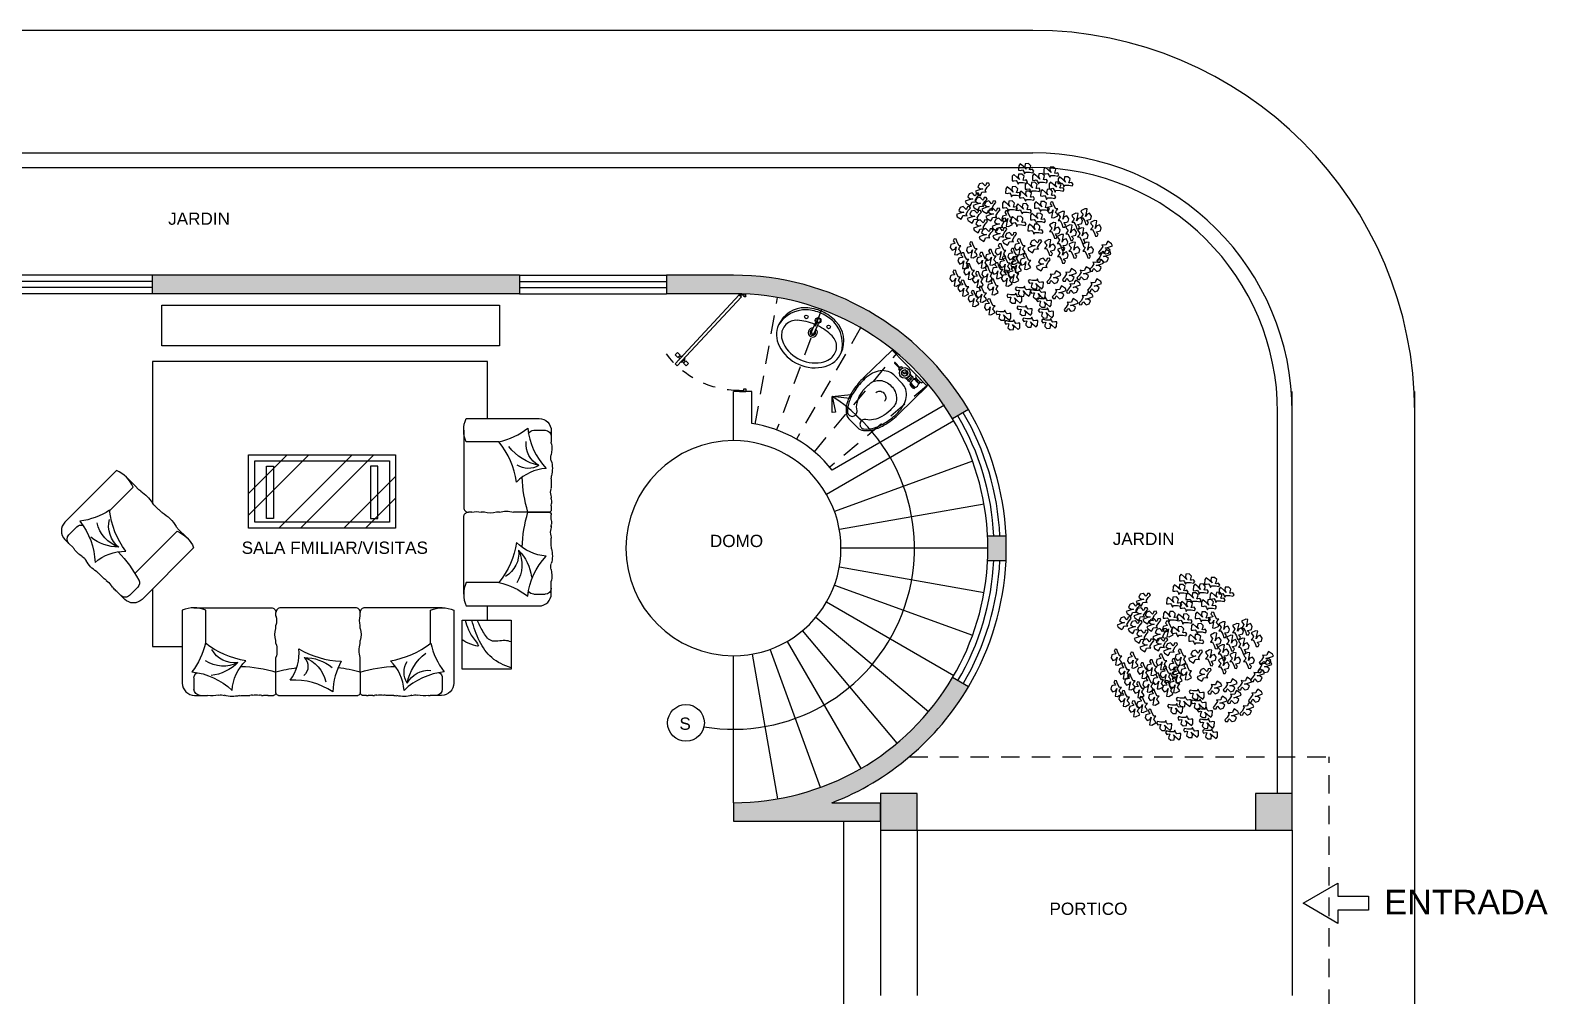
# Model space of a CAD drawing. Header units: inches. Extents: x -370 to 18, y -197 to 199.
# Drawn here: x -95.14 to -82.74, y -21.34 to -13.46 of the extents above; entities that cross this region are included whole.
import ezdxf

# ---------------------------------------------------------------- set-up
doc = ezdxf.new("R2010")
doc.units = ezdxf.units.IN
doc.header["$MEASUREMENT"] = 0
doc.linetypes.add('DASHED', pattern=[0.75, 0.5, -0.25])
doc.linetypes.add('RAYITAS', pattern=[0.375, 0.25, -0.125])
for name, color, linetype in [('artefactos', 1, 'Continuous'), ('aux2', 194, 'Continuous'), ('MUEBLES', 7, 'Continuous')]:
    doc.layers.add(name, color=color, linetype=linetype)
doc.styles.get("Standard").update_dxf_attribs({"font": 'arial.ttf'})
doc.linetypes.add('ZIGZAG', pattern='A,0.0001,-0.2,[131,ltypeshp.shx,S=0.2,R=0,X=-0.2,Y=0],-0.4,[131,ltypeshp.shx,S=0.2,R=180,X=0.2,Y=0],-0.2', length=0.8001)

# ---------------------------------------------------------------- blocks, each defined once
blk = doc.blocks.new('mueble 2')
at = {"layer": 'artefactos', "color": 1}
for p, q in [((-0.031, 0), (0.031, 0)), ((-0.031, 0), (0.031, 0)), ((-0.426, -0.142), (-0.426, -0.05)), ((-0.426, -0.142), (-0.426, -0.05)), ((-0.376, 0), (-0.328, 0)), ((0.126, 0), (0.128, 0)), ((0.128, 0), (0.126, 0)), ((0.193, 0), (0.224, 0)), ((0.193, 0), (0.224, 0)), ((0.274, -0.145), (0.274, -0.05)), ((-0.426, -0.715), (-0.33, -0.715)), ((-0.33, -0.715), (-0.282, -0.715)), ((-0.108, -0.715), (-0.1, -0.715)), ((-0.046, -0.715), (-0.04, -0.715)), ((0.169, -0.715), (0.274, -0.715))]:
    blk.add_line(p, q, dxfattribs=at)
for points in [[(-0.33, -0.426), (-0.33, -0.696, -0.2), (-0.521, -0.696), (-0.521, -0.1, -0.414214), (-0.421, 0), (-0.376, 0)], [(0.178, -0.209), (0.178, -0.696, 0.2), (0.369, -0.696), (0.369, -0.1, 0.414214), (0.269, 0), (0.224, 0)]]:
    blk.add_lwpolyline(points, format="xyb", dxfattribs=at)
blk.add_lwpolyline([(-0.115, -0.041, 0.188011), (-0.003, -0.283, 0.130529), (-0.332, -0.427, 0.110936), (-0.442, -0.192, 0.162859)], format="xyb", close=True, dxfattribs=at)
for centre, radius, start, end in [((-0.328, 0.1), 0.1, 270, 278.0558), ((-0.277, -0.261), 0.265, 78.495, 98.0558), ((-0.205, 0.096), 0.1, 258.495, 286.1875), ((-0.111, -0.227), 0.236, 76.2743, 106.1875), ((-0.031, 0.1), 0.1, 256.2743, 270), ((0.126, 0.1), 0.1, 270, 278.3033), ((0.159, -0.129), 0.131, 81.6967, 98.3033), ((0.193, 0.1), 0.1, 261.6967, 270), ((-0.376, -0.05), 0.05, 90, 180), ((0.031, -0.1), 0.1, 78.1557, 90), ((0.08, 0.132), 0.137, 258.1557, 281.8443), ((0.128, -0.1), 0.1, 90, 101.8443), ((0.224, -0.05), 0.05, 0, 90), ((-0.376, -0.142), 0.05, 180, 240.317), ((-0.187, -0.508), 0.269, 63.5733, 122.7227), ((-0.327, -0.527), 0.367, 44.9344, 83.6555), ((-0.071, 0.854), 1.091, 271.5025, 286.4574), ((0.224, -0.145), 0.05, 286.4574, 0), ((-0.093, -0.483), 0.217, 83.0467, 149.6684), ((-0.282, -0.815), 0.1, 78.4436, 90), ((-0.195, -0.39), 0.334, 258.4436, 281.5564), ((-0.108, -0.815), 0.1, 90, 101.5564), ((-0.1, -0.615), 0.1, 270, 277.8043), ((-0.073, -0.813), 0.0996, 82.1957, 97.8043), ((-0.046, -0.615), 0.1, 262.1957, 270), ((-0.04, -0.815), 0.1, 76.7887, 90), ((0.065, -0.371), 0.356, 256.7887, 283.2113), ((0.169, -0.815), 0.1, 90, 103.2113)]:
    blk.add_arc(centre, radius, start, end, dxfattribs=at)
blk = doc.blocks.new('mueble 3')
at = {"layer": 'artefactos', "color": 1}
for p, q in [((-0.619, 0), (-0.557, 0)), ((-0.324, 0), (0.324, 0)), ((0.619, 0), (0.557, 0)), ((0.619, 0), (0.557, 0)), ((0.964, 0), (0.916, 0)), ((-1.014, -0.142), (-1.014, -0.05)), ((-1.014, -0.142), (-1.014, -0.05)), ((-0.964, 0), (-0.916, 0)), ((-0.459, 0), (-0.462, 0)), ((-0.395, 0), (-0.364, 0)), ((-0.344, -0.02), (-0.344, -0.309)), ((-0.344, -0.02), (-0.344, -0.309)), ((0.344, -0.191), (0.344, -0.02)), ((0.395, 0), (0.364, 0)), ((0.395, 0), (0.364, 0)), ((0.462, 0), (0.459, 0)), ((0.459, 0), (0.462, 0)), ((0.964, 0), (0.916, 0)), ((1.014, -0.142), (1.014, -0.05)), ((-0.344, -0.424), (-0.344, -0.447)), ((-0.344, -0.424), (-0.344, -0.447)), ((-0.344, -0.546), (-0.344, -0.572)), ((-0.344, -0.546), (-0.344, -0.572)), ((-1.014, -0.715), (-0.918, -0.715)), ((-0.344, -0.648), (-0.344, -0.677)), ((-0.344, -0.648), (-0.344, -0.677)), ((1.014, -0.715), (0.918, -0.715))]:
    blk.add_line(p, q, dxfattribs=at)
for points in [[(-0.918, -0.426), (-0.918, -0.696, -0.2), (-1.109, -0.696), (-1.109, -0.1, -0.414214), (-1.009, 0), (-0.964, 0)], [(0.918, -0.426), (0.918, -0.696, 0.2), (1.109, -0.696), (1.109, -0.1, 0.414214), (1.009, 0), (0.964, 0)], [(-0.918, -0.715), (-0.382, -0.715, 0.414214), (-0.344, -0.677, 0.414214)], [(0.344, -0.648), (0.344, -0.677, -0.414214), (0.306, -0.715), (-0.306, -0.715, -0.414214), (-0.344, -0.677)], [(0.918, -0.715), (0.382, -0.715, -0.414214), (0.344, -0.677, -0.414214)]]:
    blk.add_lwpolyline(points, format="xyb", dxfattribs=at)
for points in [[(-0.702, -0.041, 0.188011), (-0.59, -0.283, 0.130529), (-0.92, -0.427, 0.110936), (-1.03, -0.192, 0.162859)], [(-0.227, -0.124, -0.188011), (-0.158, -0.381, -0.130529), (0.188, -0.28, -0.110936), (0.12, -0.029, -0.162859)], [(0.702, -0.041, -0.188011), (0.59, -0.283, -0.130529), (0.92, -0.427, -0.110936), (1.03, -0.192, -0.162859)]]:
    blk.add_lwpolyline(points, format="xyb", close=True, dxfattribs=at)
for points in [[(-0.344, -0.188), (-0.344, -0.309)], [(0.344, -0.188), (0.344, -0.309)], [(0.344, -0.424), (0.344, -0.447)], [(0.344, -0.546), (0.344, -0.572)]]:
    blk.add_lwpolyline(points, dxfattribs=at)
for centre, radius, start, end in [((-0.916, 0.1), 0.1, 270, 278.0558), ((-0.865, -0.261), 0.265, 78.495, 98.0558), ((-0.792, 0.096), 0.1, 258.495, 286.1875), ((-0.699, -0.227), 0.236, 76.2743, 106.1875), ((-0.619, 0.1), 0.1, 256.2743, 270), ((-0.462, 0.1), 0.1, 270, 278.3033), ((-0.428, -0.129), 0.131, 81.6967, 98.3033), ((-0.395, 0.1), 0.1, 261.6967, 270), ((0.395, 0.1), 0.1, 270, 278.3033), ((0.428, -0.129), 0.131, 81.6967, 98.3033), ((0.462, 0.1), 0.1, 261.6967, 270), ((0.619, 0.1), 0.1, 270, 283.7257), ((0.699, -0.227), 0.236, 73.8125, 103.7257), ((0.792, 0.096), 0.1, 253.8125, 281.505), ((0.865, -0.261), 0.265, 81.9442, 101.505), ((0.916, 0.1), 0.1, 261.9442, 270), ((-0.964, -0.05), 0.05, 90, 180), ((-0.557, -0.1), 0.1, 78.1557, 90), ((-0.508, 0.132), 0.137, 258.1557, 281.8443), ((-0.459, -0.1), 0.1, 90, 101.8443), ((-0.364, -0.02), 0.02, 0, 90), ((-0.324, -0.02), 0.02, 90, 180), ((-0.2, -0.054), 0.269, 288.5733, 347.7227), ((0.324, -0.02), 0.02, 0, 90), ((0.364, -0.02), 0.02, 90, 180), ((0.459, -0.1), 0.1, 78.1557, 90), ((0.508, 0.132), 0.137, 258.1557, 281.8443), ((0.557, -0.1), 0.1, 90, 101.8443), ((0.87, -0.187), 0.168, 148.6915, 212.7243), ((1.139, -0.014), 0.421, 191.7546, 231.9312), ((0.902, -0.007), 0.198, 207.9549, 275.6386), ((0.964, -0.05), 0.05, 0, 90), ((-0.964, -0.142), 0.05, 180, 240.317), ((-0.774, -0.508), 0.269, 63.5733, 122.7227), ((-0.915, -0.527), 0.367, 44.9344, 83.6555), ((-0.659, 0.854), 1.091, 271.5025, 286.7771), ((0, 1.061), 1.299, 254.6304, 262.2964), ((-0.181, -0.236), 0.0985, 312.6465, 49.4641), ((-0.114, 0.058), 0.367, 269.9344, 308.6555), ((0, 1.061), 1.299, 277.2202, 285.3696), ((0.659, 0.854), 1.091, 253.2229, 268.4975), ((0.964, -0.142), 0.05, 299.683, 0), ((-0.681, -0.483), 0.217, 83.0467, 149.6684), ((-0.535, -0.366), 0.199, 343.1656, 16.8344), ((0.535, -0.366), 0.199, 163.1656, 196.8344), ((-0.192, -0.497), 0.16, 161.8971, 198.1029), ((0.192, -0.497), 0.16, 341.8971, 18.1029), ((-0.482, -0.61), 0.143, 344.5514, 15.4486), ((0.482, -0.61), 0.143, 164.5514, 195.4486)]:
    blk.add_arc(centre, radius, start, end, dxfattribs=at)
blk = doc.blocks.new('sillon2_pl')
at = {"layer": 'artefactos', "color": 1}
for p, q in [((-1.434, 0.554), (-1.434, 0.646)), ((-1.434, 0.554), (-1.434, 0.646)), ((-1.384, 0.696), (-1.337, 0.696)), ((-1.039, 0.696), (-0.978, 0.696)), ((-0.88, 0.696), (-0.883, 0.696)), ((-0.816, 0.696), (-0.785, 0.696)), ((-0.765, 0.505), (-0.765, 0.676)), ((-0.765, 0.676), (-0.765, 0.387)), ((-0.765, 0.676), (-0.765, 0.387)), ((-0.714, 0.696), (-0.745, 0.696)), ((-0.714, 0.696), (-0.745, 0.696)), ((-0.647, 0.696), (-0.65, 0.696)), ((-0.65, 0.696), (-0.647, 0.696)), ((-0.491, 0.696), (-0.552, 0.696)), ((-0.491, 0.696), (-0.552, 0.696)), ((-0.146, 0.696), (-0.193, 0.696)), ((-0.146, 0.696), (-0.193, 0.696)), ((-0.096, 0.554), (-0.096, 0.646)), ((-0.765, 0.272), (-0.765, 0.249)), ((-0.765, 0.272), (-0.765, 0.249)), ((-0.765, 0.15), (-0.765, 0.124)), ((-0.765, 0.15), (-0.765, 0.124)), ((-0.765, 0.048), (-0.765, 0.019)), ((-0.765, 0.048), (-0.765, 0.019)), ((-1.434, -0.019), (-1.339, -0.019)), ((-0.096, -0.019), (-0.191, -0.019))]:
    blk.add_line(p, q, dxfattribs=at)
for points in [[(-1.339, 0.27), (-1.339, 0, -0.2), (-1.53, 0), (-1.53, 0.596, -0.414214), (-1.43, 0.696), (-1.384, 0.696)], [(-0.191, 0.27), (-0.191, 0, 0.2), (0, 0), (0, 0.596, 0.414214), (-0.1, 0.696), (-0.146, 0.696)], [(-1.339, -0.019), (-0.803, -0.019, 0.414214), (-0.765, 0.019, 0.414214)], [(-0.191, -0.019), (-0.727, -0.019, -0.414214), (-0.765, 0.019, -0.414214)]]:
    blk.add_lwpolyline(points, format="xyb", dxfattribs=at)
for points in [[(-1.123, 0.654, 0.188011), (-1.011, 0.413, 0.130529), (-1.34, 0.269, 0.110936), (-1.451, 0.504, 0.162859)], [(-0.407, 0.654, -0.188011), (-0.519, 0.413, -0.130529), (-0.19, 0.269, -0.110936), (-0.079, 0.504, -0.162859)]]:
    blk.add_lwpolyline(points, format="xyb", close=True, dxfattribs=at)
blk.add_lwpolyline([(-0.765, 0.508), (-0.765, 0.387)], dxfattribs=at)
blk.add_lwpolyline([(-0.765, 0.508), (-0.765, 0.387)], dxfattribs=at)
for centre, radius, start, end in [((-1.384, 0.646), 0.05, 90, 180), ((-1.337, 0.796), 0.1, 270, 278.0558), ((-1.286, 0.435), 0.265, 78.495, 98.0558), ((-1.213, 0.792), 0.1, 258.495, 286.1875), ((-1.119, 0.469), 0.236, 76.2743, 106.1875), ((-1.039, 0.796), 0.1, 256.2743, 270), ((-0.978, 0.596), 0.1, 78.1557, 90), ((-0.929, 0.828), 0.137, 258.1557, 281.8443), ((-0.88, 0.596), 0.1, 90, 101.8443), ((-0.883, 0.796), 0.1, 270, 278.3033), ((-0.849, 0.567), 0.131, 81.6967, 98.3033), ((-0.816, 0.796), 0.1, 261.6967, 270), ((-0.785, 0.676), 0.02, 0, 90), ((-0.745, 0.676), 0.02, 90, 180), ((-0.714, 0.796), 0.1, 270, 278.3033), ((-0.681, 0.567), 0.131, 81.6967, 98.3033), ((-0.647, 0.796), 0.1, 261.6967, 270), ((-0.65, 0.596), 0.1, 78.1557, 90), ((-0.601, 0.828), 0.137, 258.1557, 281.8443), ((-0.552, 0.596), 0.1, 90, 101.8443), ((-0.491, 0.796), 0.1, 270, 283.7257), ((-0.411, 0.469), 0.236, 73.8125, 103.7257), ((-0.317, 0.792), 0.1, 253.8125, 281.505), ((-0.244, 0.435), 0.265, 81.9442, 101.505), ((-0.193, 0.796), 0.1, 261.9442, 270), ((-0.146, 0.646), 0.05, 0, 90), ((-1.384, 0.554), 0.05, 180, 240.317), ((-1.335, 0.169), 0.367, 44.9344, 83.6555), ((-1.08, 1.55), 1.091, 271.5025, 286.7771), ((-0.45, 1.55), 1.091, 253.2229, 268.4975), ((-0.239, 0.508), 0.168, 148.6915, 212.7243), ((0.03, 0.681), 0.421, 191.7546, 231.9312), ((-0.207, 0.688), 0.198, 207.9549, 275.6386), ((-0.146, 0.554), 0.05, 299.683, 0), ((-1.195, 0.188), 0.269, 63.5733, 122.7227), ((-1.102, 0.213), 0.217, 83.0467, 149.6684), ((-0.955, 0.33), 0.199, 343.1656, 16.8344), ((-0.613, 0.199), 0.16, 161.8971, 198.1029), ((-0.903, 0.086), 0.143, 344.5514, 15.4486)]:
    blk.add_arc(centre, radius, start, end, dxfattribs=at)
blk = doc.blocks.new('BRANCHS', base_point=(1.485, 0.588))
for p, q in [((1.515, 0.652), (1.486, 0.637)), ((1.531, 0.65), (1.515, 0.652)), ((1.526, 0.621), (1.531, 0.65)), ((1.486, 0.637), (1.492, 0.625)), ((1.497, 0.601), (1.486, 0.588)), ((1.486, 0.588), (1.5, 0.588)), ((1.492, 0.625), (1.502, 0.614)), ((1.502, 0.614), (1.497, 0.601)), ((1.5, 0.588), (1.514, 0.563)), ((1.514, 0.563), (1.521, 0.541)), ((1.52, 0.596), (1.526, 0.621)), ((1.529, 0.612), (1.52, 0.596)), ((1.521, 0.541), (1.534, 0.54)), ((1.549, 0.62), (1.529, 0.612)), ((1.529, 0.572), (1.548, 0.576)), ((1.531, 0.565), (1.529, 0.572)), ((1.541, 0.554), (1.531, 0.565)), ((1.534, 0.54), (1.541, 0.554)), ((1.548, 0.576), (1.557, 0.579)), ((1.562, 0.6), (1.549, 0.62)), ((1.557, 0.579), (1.562, 0.6))]:
    blk.add_line(p, q)
blk = doc.blocks.new('A$C26DE234E')
at = {"xscale": 3, "yscale": 3, "zscale": 3}
for p, rotation in [((1.587, 3.314), 60.00000000000001), ((1.449, 3.092), 60.00000000000001), ((1.88, 3.102), 60.00000000000001), ((2.122, 3.24), 60.00000000000001), ((2.424, 3.037), 60.00000000000001), ((0.558, 2.708), 120), ((0.774, 2.92), 120), ((1.311, 2.825), 60.00000000000001), ((1.604, 2.732), 60.00000000000001), ((1.725, 2.917), 60.00000000000001), ((2.053, 2.769), 60.00000000000001), ((2.234, 2.926), 60.00000000000001), ((0.368, 2.421), 120), ((0.601, 2.338), 120), ((0.722, 2.615), 120), ((0.912, 2.541), 120), ((0.998, 2.384), 120), ((1.242, 2.52), 60.00000000000001), ((1.535, 2.464), 60.00000000000001), ((1.923, 2.51), 60.00000000000001), ((2.3, 2.573), 180), ((0.731, 2.135), 120), ((1.127, 2.172), 120), ((1.334, 2.388), 180), ((1.423, 2.196), 60.00000000000001), ((1.785, 2.03), 60.00000000000001), ((1.837, 2.261), 60.00000000000001), ((0.851, 1.95), 120), ((1.145, 1.968), 120), ((1.352, 1.867), 120), ((1.886, 1.71), 120), ((0.239, 1.787), 180), ((0.403, 1.492), 180), ((0.584, 1.723), 180), ((0.8, 1.501), 180), ((0.989, 1.566), 180), ((1.196, 1.686), 180), ((1.464, 1.584), 180), ((1.602, 1.787), 180), ((1.723, 1.473), 180), ((3.194, 1.637), 299.9999999999999), ((3.228, 1.812), 299.9999999999999), ((0.524, 1.261), 180), ((0.912, 1.214), 180), ((1.127, 1.279), 180), ((1.283, 1.418), 180), ((1.472, 1.196), 180), ((1.524, 1.408), 180), ((2.067, 1.322), 120), ((2.461, 1.23), 299.9999999999999), ((2.771, 1.267), 299.9999999999999), ((3.039, 1.443), 299.9999999999999), ((0.231, 1.122), 180), ((0.403, 0.91), 180), ((0.714, 1.094), 180), ((1.033, 0.937), 180), ((1.326, 1.122), 180), ((1.587, 0.929), 240), ((1.863, 1.086), 240), ((2.133, 1.184), 299.9999999999999), ((2.547, 0.981), 299.9999999999999), ((2.996, 1.009), 299.9999999999999), ((0.619, 0.688), 180), ((0.782, 0.78), 180), ((0.964, 0.512), 180), ((1.406, 0.781), 240), ((1.906, 0.873), 240), ((2.036, 0.698), 240), ((2.245, 0.861), 299.9999999999999), ((2.495, 0.593), 299.9999999999999), ((2.814, 0.731), 299.9999999999999), ((1.173, 0.42), 240), ((1.622, 0.522), 240), ((1.743, 0.273), 240), ((2.079, 0.467), 240), ((1.363, 0.217), 240), ((2.148, 0.245), 240)]:
    blk.add_blockref('BRANCHS', p, dxfattribs=dict(at, rotation=rotation))
for p in [(2.116, 2.086), (2.297, 2.326), (2.59, 2.289), (2.78, 2.382), (2.987, 2.132), (2.28, 1.837), (2.461, 2.04), (2.711, 1.975), (2.012, 1.726), (2.288, 1.559), (2.53, 1.67), (2.823, 1.67)]:
    blk.add_blockref('BRANCHS', p, dxfattribs=at)
blk = doc.blocks.new('lo')
at = {"layer": 'artefactos', "color": 1, "linetype": 'Continuous'}
for p, q in [((0.036, 0.012), (0.124, 0.012)), ((0.036, -0.012), (0.124, -0.012))]:
    blk.add_line(p, q, dxfattribs=at)
at = {"layer": 'artefactos', "color": 1}
blk.add_lwpolyline([(-0.175, -0.206, 0.225897), (-0.02, -0.28, 0.302325), (0.197, -0.136, 0.099436), (0.224, 0, 0.099436), (0.197, 0.136, 0.302325), (-0.02, 0.28, 0.225897), (-0.175, 0.206, 0.172204), (-0.248, 0, 0.172204)], format="xyb", close=True, dxfattribs=at)
blk.add_lwpolyline([(-0.144, 0.181, 0.172204), (-0.208, 0, 0.172204), (-0.144, -0.181)], format="xyb", dxfattribs=at)
at = {"layer": 'artefactos', "color": 1, "linetype": 'Continuous'}
blk.add_circle((0.144, 0), 0.0233, dxfattribs=at)
at = {"layer": 'artefactos', "color": 1}
for centre, radius, start, end in [((-0.054, 0.024), 0.258, 82.5047, 82.5047), ((-0.054, -0.024), 0.258, 277.4953, 277.4953), ((-0.02, 0.08), 0.16, 117.069, 140.9171), ((-0.038, 0.114), 0.121, 20.3585, 117.069), ((-0.346, 0), 0.45, 1.4812, 20.3585), ((-0.346, 0), 0.45, 339.6415, 358.5184), ((-0.02, -0.08), 0.16, 219.0829, 242.931), ((-0.038, -0.114), 0.121, 242.931, 339.6415)]:
    blk.add_arc(centre, radius, start, end, dxfattribs=at)
at = {"layer": 'artefactos', "color": 1, "linetype": 'Continuous'}
blk.add_arc((0.036, 0), 0.0116, 90, 270, dxfattribs=at)
at = {"layer": 'aux2', "color": 1}
for centre, radius in [((0.131, 0.1), 0.015), ((0.144, 0), 0.0175), ((0.131, -0.1), 0.015)]:
    blk.add_circle(centre, radius, dxfattribs=at)
for centre, radius, start, end in [((-0.054, 0.024), 0.258, 22.1793, 82.5047), ((0.037, 0), 0.0375, 18.0708, 341.925), ((0.037, 0), 0.023, 30.3811, 329.6115), ((-0.128, 0), 0.336, 0, 21.2533), ((-0.054, -0.024), 0.258, 277.4953, 337.8207), ((-0.128, 0), 0.336, 338.7467, 0)]:
    blk.add_arc(centre, radius, start, end, dxfattribs=at)
blk = doc.blocks.new('videt')
at = {"layer": 'artefactos', "color": 1}
blk.add_line((0.024, 0.29), (-0.044, 0.29), dxfattribs=at)
for points in [[(0.196, 0.029, 0.049648), (0.183, 0.159, 0.06346), (0.151, 0.256, 0.103485), (0.093, 0.331, 0.178458), (0.04, 0.351), (-0.06, 0.351, 0.178458), (-0.112, 0.331, 0.103485), (-0.17, 0.256, 0.06346), (-0.203, 0.159, 0.049648), (-0.216, 0.029), (-0.216, -0.293), (0.196, -0.293)], [(-0.104, 0.322, 0.103485), (-0.159, 0.251, 0.06346), (-0.191, 0.157, 0.049648), (-0.204, 0.029, 0.075858), (-0.192, -0.046, 0.086069), (-0.162, -0.106, 0.105985), (-0.113, -0.148, 0.126201), (-0.06, -0.162), (0.04, -0.162, 0.126201), (0.093, -0.148, 0.105985), (0.142, -0.106, 0.086069), (0.172, -0.046, 0.075858), (0.184, 0.029, 0.049648), (0.171, 0.157, 0.06346), (0.139, 0.251, 0.103485), (0.085, 0.322, 0.097511), (0.07, 0.328, 0.09808), (0.055, 0.328, 0.098895), (0.041, 0.322, 0.099479), (0.03, 0.311, 0.099479), (0.025, 0.297, 0.098895), (0.025, 0.282, 0.09808), (0.031, 0.268, 0.097511), (0.041, 0.257, -0.102445), (0.087, 0.211, -0.077884), (0.116, 0.146, -0.065096), (0.127, 0.061, -0.024284), (0.125, 0.029, -0.115331), (0.115, -0.013, -0.103946), (0.086, -0.051, -0.091071), (0.043, -0.075, -0.083675), (-0.01, -0.084, -0.083675), (-0.063, -0.075, -0.091071), (-0.105, -0.051, -0.103946), (-0.135, -0.013, -0.115331), (-0.145, 0.029, -0.024284), (-0.146, 0.061, -0.065096), (-0.135, 0.146, -0.077884), (-0.106, 0.211, -0.102445), (-0.061, 0.257, 0.097511), (-0.05, 0.268, 0.09808), (-0.044, 0.282, 0.098895), (-0.044, 0.297, 0.099479), (-0.05, 0.311, 0.099479), (-0.061, 0.322, 0.098895), (-0.075, 0.328, 0.09808), (-0.09, 0.328, 0.097511)]]:
    blk.add_lwpolyline(points, format="xyb", close=True, dxfattribs=at)
blk.add_lwpolyline([(0.04, 0.043, -0.111064), (0.036, 0.026, -0.102841), (0.025, 0.012, -0.093011), (0.01, 0.003, -0.087082), (-0.01, -0.001, -0.087082), (-0.029, 0.003, -0.093011), (-0.045, 0.012, -0.102841), (-0.056, 0.026, -0.111064), (-0.06, 0.043, -0.111064)], format="xyb", dxfattribs=at)
at = {"layer": 'aux2', "color": 1}
for p, q in [((-0.154, -0.215), (-0.154, -0.203)), ((-0.083, -0.215), (-0.154, -0.215)), ((-0.15, -0.206), (-0.15, -0.201)), ((-0.135, -0.209), (-0.147, -0.209)), ((-0.132, -0.206), (-0.132, -0.197)), ((-0.125, -0.206), (-0.125, -0.197)), ((-0.11, -0.209), (-0.122, -0.209)), ((-0.107, -0.206), (-0.107, -0.201)), ((-0.104, -0.215), (-0.104, -0.203)), ((-0.083, -0.212), (-0.07, -0.212)), ((-0.083, -0.262), (-0.083, -0.212)), ((-0.083, -0.237), (-0.07, -0.237)), ((-0.07, -0.262), (-0.07, -0.212)), ((-0.058, -0.215), (-0.07, -0.215)), ((-0.046, -0.212), (-0.058, -0.212)), ((-0.058, -0.262), (-0.058, -0.212)), ((0.047, -0.221), (0.031, -0.221)), ((0.047, -0.252), (0.047, -0.221)), ((0.05, -0.234), (0.106, -0.234)), ((0.05, -0.24), (0.106, -0.24)), ((-0.166, -0.293), (-0.166, -0.281)), ((-0.166, -0.293), (-0.091, -0.293)), ((-0.083, -0.259), (-0.154, -0.259)), ((-0.154, -0.277), (-0.154, -0.259)), ((-0.15, -0.276), (-0.15, -0.265)), ((-0.135, -0.262), (-0.147, -0.262)), ((-0.132, -0.274), (-0.132, -0.265)), ((-0.125, -0.274), (-0.125, -0.265)), ((-0.11, -0.262), (-0.122, -0.262)), ((-0.107, -0.276), (-0.107, -0.265)), ((-0.104, -0.277), (-0.104, -0.259)), ((-0.091, -0.293), (-0.091, -0.281)), ((-0.083, -0.262), (-0.07, -0.262)), ((-0.058, -0.259), (-0.07, -0.259)), ((-0.046, -0.262), (-0.058, -0.262)), ((0.047, -0.252), (0.031, -0.252))]:
    blk.add_line(p, q, dxfattribs=at)
blk.add_lwpolyline([(-0.035, -0.237), (-0.022, -0.259), (0.003, -0.259), (0.015, -0.237), (0.003, -0.215), (-0.022, -0.215)], close=True, dxfattribs=at)
for centre, radius in [((-0.01, -0.237), 0.0437), ((-0.01, -0.236), 0.025), ((-0.01, -0.237), 0.025), ((-0.01, -0.237), 0.00855)]:
    blk.add_circle(centre, radius, dxfattribs=at)
for centre, radius, start, end in [((-0.119, -0.237), 0.0406, 147.7952, 212.2048), ((-0.129, -0.25), 0.0531, 61.9275, 118.0725), ((-0.147, -0.206), 0.00312, 180, 270), ((-0.135, -0.206), 0.00312, 270, 0), ((-0.122, -0.206), 0.00312, 180, 270), ((-0.11, -0.206), 0.00312, 270, 0), ((-0.138, -0.237), 0.0406, 327.7958, 32.2042), ((0.05, -0.231), 0.00312, 180, 270), ((0.05, -0.243), 0.00312, 90, 180), ((0.106, -0.237), 0.00312, 270, 90), ((-0.129, -0.39), 0.116, 71.0754, 108.9246), ((-0.147, -0.265), 0.00312, 90, 180), ((-0.135, -0.265), 0.00312, 0, 90), ((-0.122, -0.265), 0.00312, 90, 180), ((-0.11, -0.265), 0.00312, 0, 90)]:
    blk.add_arc(centre, radius, start, end, dxfattribs=at)
blk = doc.blocks.new('*U41')
at = {"layer": 'artefactos', "color": 1}
for p, q in [((0.011, 0.034), (0.717, 0.69)), ((0.032, 0.013), (0.738, 0.668)), ((0.625, 0.689), (0.601, 0.665)), ((0.601, 0.665), (0.629, 0.637)), ((0.625, 0.689), (0.653, 0.661)), ((0.653, 0.661), (0.629, 0.637)), ((0.675, 0.653), (0.637, 0.615)), ((0.702, 0.626), (0.664, 0.588)), ((0.675, 0.653), (0.678, 0.65)), ((0.702, 0.626), (0.699, 0.629)), ((0.738, 0.668), (0.717, 0.69)), ((0.637, 0.615), (0.64, 0.612)), ((0.664, 0.588), (0.661, 0.591)), ((0.71, 0.604), (0.686, 0.58)), ((0.714, 0.552), (0.686, 0.58)), ((0.738, 0.576), (0.71, 0.604)), ((0.738, 0.576), (0.714, 0.552)), ((0, 0.031), (0, -0.031)), ((0.008, 0.034), (0.003, 0.034)), ((0.011, 0.034), (0.032, 0.013)), ((0.011, 0.031), (0.011, -0.011)), ((0.989, 0.031), (0.989, -0.011)), ((0.992, 0.034), (0.997, 0.034)), ((1, 0.031), (1, -0.031)), ((0.025, -0.034), (0.003, -0.034)), ((0.011, -0.011), (0.025, -0.011)), ((0.028, -0.014), (0.028, -0.031)), ((0.972, -0.014), (0.972, -0.031)), ((0.989, -0.011), (0.975, -0.011)), ((0.975, -0.034), (0.997, -0.034))]:
    blk.add_line(p, q, dxfattribs=at)
at = {"layer": 'artefactos', "color": 1, "linetype": 'RAYITAS', "ltscale": 0.15}
blk.add_arc((0.061, 0.034), 0.928, 0, 53.3291, dxfattribs=at)
at = {"layer": 'artefactos', "color": 1}
for centre, radius, start, end in [((0.624, 0.629), 0.0188, 310.968, 53.1574), ((0.661, 0.665), 0.0188, 216.8426, 319.032), ((0.714, 0.612), 0.0188, 130.968, 233.1574), ((0.678, 0.576), 0.0188, 36.8426, 139.032), ((0.003, 0.031), 0.003, 90, 180), ((0.008, 0.031), 0.003, 0, 90), ((0.992, 0.031), 0.003, 90, 180), ((0.997, 0.031), 0.003, 0, 90), ((0.003, -0.031), 0.003, 180, 270), ((0.025, -0.014), 0.003, 0, 90), ((0.025, -0.031), 0.003, 270, 0), ((0.975, -0.014), 0.003, 90, 180), ((0.975, -0.031), 0.003, 180, 270), ((0.997, -0.031), 0.003, 270, 0)]:
    blk.add_arc(centre, radius, start, end, dxfattribs=at)

msp = doc.modelspace()

# ---------------------------------------------------------------- hatches: boundary and pattern name
h = msp.add_hatch(color=256)
h.dxf.hatch_style = 1
h.paths.add_polyline_path([(-91.14102, -15.45883), (-94.14102, -15.45883), (-94.14102, -15.60883), (-91.14102, -15.60883)])
h = msp.add_hatch(color=256)
h.dxf.hatch_style = 1
h.paths.add_polyline_path([(-89.39356, -15.60883, -0.2654735), (-87.60341, -16.63136), (-87.47421, -16.55516, 0.2654735), (-89.39356, -15.45883), (-89.94102, -15.45883), (-89.94102, -15.60883)])
h = msp.add_hatch(color=256)
h.dxf.hatch_style = 1
h.paths.add_polyline_path([(-87.16754, -17.58709), (-87.3177, -17.58709, -0.02407252), (-87.3177, -17.78709), (-87.16754, -17.78709, 0.02245033)])
h = msp.add_hatch(color=256)
h.dxf.hatch_style = 1
h.paths.add_polyline_path([(-88.19356, -19.76535), (-88.58983, -19.76535, 0.16881092), (-87.47421, -18.81901), (-87.60341, -18.74281, -0.2654735), (-89.39356, -19.76535), (-89.39356, -19.91535), (-88.19356, -19.91535)])
h = msp.add_hatch(color=256)
h.dxf.hatch_style = 1
h.paths.add_polyline_path([(-88.19356, -19.99035), (-87.89356, -19.99035), (-87.89356, -19.69035), (-88.19356, -19.69035)])
h = msp.add_hatch(color=256)
h.dxf.hatch_style = 1
h.paths.add_polyline_path([(-85.12942, -19.99035), (-84.82942, -19.99035), (-84.82942, -19.69035), (-85.12942, -19.69035)])
at = {"layer": 'MUEBLES'}
h = msp.add_hatch(dxfattribs=at)
h.set_pattern_fill('ANSI32', color=8, angle=180)
h.set_pattern_definition([(225, (-55.44276, 9.88717), (0.265165, -0.265165), []), (225, (-55.61953, 9.88717), (0.265165, -0.265165), [])])
h.paths.add_polyline_path([(-92.15304, -16.92409), (-92.15304, -17.52409), (-93.35304, -17.52409), (-93.35304, -16.92409)])

# ---------------------------------------------------------------- linework, layer by layer
at = {"color": 8}
for p, q in [((-86.94942, -13.45883), (-104.75616, -13.45883)), ((-83.82942, -24.18224), (-83.82942, -16.40883))]:
    msp.add_line(p, q, dxfattribs=at)
at = {"color": 3}
for p, q in [((-99.67942, -14.45883), (-86.94942, -14.45883)), ((-99.67942, -14.57883), (-86.94942, -14.57883)), ((-84.82942, -19.69035), (-84.82942, -16.40883)), ((-84.94942, -19.69035), (-84.94942, -16.57883))]:
    msp.add_line(p, q, dxfattribs=at)
at = {"color": 1}
for p, q in [((-94.14102, -15.45883), (-95.34102, -15.45883)), ((-91.14102, -15.45883), (-89.94102, -15.45883)), ((-94.14102, -15.60883), (-95.34102, -15.60883)), ((-91.14102, -15.60883), (-89.94102, -15.60883)), ((-88.49356, -19.91535), (-88.49356, -21.41535)), ((-88.19356, -19.99035), (-88.19356, -21.34035)), ((-87.89356, -19.99035), (-84.82942, -19.99035)), ((-87.89356, -19.99035), (-87.89356, -21.34035)), ((-84.82942, -19.99035), (-84.82942, -21.34035))]:
    msp.add_line(p, q, dxfattribs=at)
at = {"color": 4}
for p, q in [((-94.14102, -15.45883), (-94.14102, -15.60883)), ((-91.14102, -15.45883), (-94.14102, -15.45883)), ((-91.14102, -15.45883), (-91.14102, -15.60883)), ((-89.39356, -15.45883), (-89.94102, -15.45883)), ((-89.94102, -15.45883), (-89.94102, -15.60883)), ((-91.14102, -15.60883), (-94.14102, -15.60883)), ((-89.39356, -15.60883), (-89.94102, -15.60883)), ((-89.39356, -16.80883), (-89.39356, -16.40883)), ((-89.24356, -16.40883), (-89.39356, -16.40883)), ((-89.24356, -16.66983), (-89.24356, -16.40883)), ((-87.66873, -16.51805), (-88.58758, -17.04855)), ((-87.59373, -16.64796), (-88.63296, -17.24796)), ((-87.3153, -17.58709), (-87.1653, -17.58709)), ((-87.3153, -17.78709), (-87.1653, -17.78709)), ((-89.39356, -19.76535), (-89.39356, -19.91535)), ((-88.58983, -19.76535), (-88.19356, -19.76535)), ((-89.39356, -19.91535), (-88.19356, -19.91535))]:
    msp.add_line(p, q, dxfattribs=at)
at = {"color": 2}
for p, q in [((-94.14102, -15.50883), (-95.34102, -15.50883)), ((-94.14102, -15.55883), (-95.34102, -15.55883)), ((-91.14102, -15.50883), (-89.94102, -15.50883)), ((-91.14102, -15.55883), (-89.94102, -15.55883)), ((-87.47421, -16.55516), (-87.60341, -16.63136)), ((-87.44063, -16.97628), (-88.56826, -17.3867)), ((-87.34687, -17.3262), (-88.52864, -17.53458)), ((-87.3153, -17.68709), (-88.5153, -17.68709)), ((-88.52864, -17.8396), (-87.34687, -18.04797)), ((-88.56826, -17.98747), (-87.44063, -18.39789)), ((-88.63296, -18.12622), (-87.59373, -18.72622)), ((-87.80152, -19.02297), (-88.72077, -18.25162)), ((-88.95443, -18.44768), (-88.35443, -19.48691)), ((-88.05768, -19.27913), (-88.82902, -18.35987)), ((-89.39356, -19.76535), (-89.39356, -18.56535)), ((-89.24105, -18.55201), (-89.03267, -19.73377)), ((-88.68275, -19.64001), (-89.09317, -18.51238)), ((-87.47421, -18.81901), (-87.60341, -18.74281))]:
    msp.add_line(p, q, dxfattribs=at)
at = {"color": 8, "linetype": 'DASHED', "ltscale": 0.3}
for p, q in [((-89.215, -16.67445), (-89.03267, -15.6404)), ((-88.67476, -15.73709), (-89.04087, -16.7212)), ((-88.35473, -15.88709), (-88.87958, -16.7965)), ((-88.7326, -16.89939), (-88.05768, -16.09505)), ((-87.80152, -16.35121), (-88.60586, -17.02613)), ((-87.95688, -19.39035), (-84.52942, -19.39035)), ((-84.52942, -21.94035), (-84.52942, -19.39035))]:
    msp.add_line(p, q, dxfattribs=at)
msp.add_line((-88.19356, -19.91535), (-88.19356, -19.76535))
at = {"color": 4}
msp.add_circle((-89.78132, -19.11359), 0.15014, dxfattribs=at)
at = {"color": 8}
for centre, radius, start, end in [((-86.94942, -16.57883), 3.12, 0, 90), ((-89.39356, -17.68709), 0.87826, 90, 270)]:
    msp.add_arc(centre, radius, start, end, dxfattribs=at)
at = {"color": 3}
for radius in [2.12, 2]:
    msp.add_arc((-86.94942, -16.57883), radius, 0, 90, dxfattribs=at)
at = {"color": 4}
for radius, start, end in [(2.22826, 30.529706, 90), (2.07826, 30.529706, 90), (1.02826, 38.38809, 81.61191), (0.87826, 30, 90), (2.07826, 357.242025, 2.757975), (2.22826, 357.427813, 2.572187), (2.07826, 270, 329.470294), (2.22826, 291.143027, 329.470294)]:
    msp.add_arc((-89.39356, -17.68709), radius, start, end, dxfattribs=at)
at = {"color": 1}
for radius, start, end in [(1.47826, 260.614589, 56.988539), (2.22826, 2.63127, 30.529706), (2.07826, 2.693132, 30.529706), (2.07826, 329.470294, 357.242025), (2.22826, 329.470294, 357.36873)]:
    msp.add_arc((-89.39356, -17.68709), radius, start, end, dxfattribs=at)
at = {"color": 2}
for radius, start, end in [(2.17826, 2.63127, 30.529706), (2.12826, 2.693132, 30.529706), (0.87826, 270, 30), (2.12826, 329.470294, 357.306868), (2.17826, 329.470294, 357.36873)]:
    msp.add_arc((-89.39356, -17.68709), radius, start, end, dxfattribs=at)
at = {"layer": 'MUEBLES', "color": 2}
for points in [[(-94.06244, -15.70331), (-91.30308, -15.70331), (-91.30308, -16.03495), (-94.06244, -16.03495)], [(-91.2101, -18.67416), (-91.6101, -18.67416), (-91.6101, -18.27416), (-91.2101, -18.27416)]]:
    msp.add_lwpolyline(points, close=True, dxfattribs=at)
at = {"layer": 'MUEBLES', "color": 8, "linetype": 'ZIGZAG', "ltscale": 0.05}
for points in [[(-91.40245, -16.62832), (-91.40245, -16.16374), (-94.13954, -16.16374), (-94.13954, -17.31586)], [(-94.13954, -18.02053), (-94.13954, -18.48934), (-93.89514, -18.48934)], [(-91.40245, -18.27416), (-91.40245, -18.15832)]]:
    msp.add_lwpolyline(points, dxfattribs=at)
at = {"layer": 'MUEBLES', "color": 1}
msp.add_lwpolyline([(-88.58819, -16.57997), (-88.58819, -16.44747), (-88.4337, -16.43259), (-88.44384, -16.46467), (-88.58819, -16.44747), (-88.5605, -16.5761), (-88.58819, -16.57997)], dxfattribs=at)
at = {"layer": 'MUEBLES', "color": 8}
msp.add_lwpolyline([(-92.15304, -16.92409), (-92.15304, -17.52409), (-93.35304, -17.52409), (-93.35304, -16.92409)], close=True, dxfattribs=at)
at = {"layer": 'MUEBLES', "color": 3}
msp.add_lwpolyline([(-92.20304, -16.97409), (-92.20304, -17.47409), (-93.30304, -17.47409), (-93.30304, -16.97409)], close=True, dxfattribs=at)
at = {"layer": 'MUEBLES', "color": 1}
for points in [[(-93.20747, -17.01644), (-93.14936, -17.01644), (-93.14936, -17.44379), (-93.20747, -17.44379)], [(-92.29861, -17.01644), (-92.35672, -17.01644), (-92.35672, -17.44379), (-92.29861, -17.44379)]]:
    msp.add_lwpolyline(points, close=True, dxfattribs=at)
at = {"layer": 'MUEBLES', "color": 5}
for points in [[(-88.19356, -19.99035), (-87.89356, -19.99035), (-87.89356, -19.69035), (-88.19356, -19.69035)], [(-85.12942, -19.99035), (-84.82942, -19.99035), (-84.82942, -19.69035), (-85.12942, -19.69035)]]:
    msp.add_lwpolyline(points, close=True, dxfattribs=at)
at = {"layer": 'MUEBLES', "color": 2}
msp.add_lwpolyline([(-84.45626, -20.52904), (-84.208, -20.52904), (-84.208, -20.64373), (-84.45626, -20.64373), (-84.45626, -20.75102), (-84.74142, -20.58639), (-84.45626, -20.42175), (-84.45626, -20.52904)], dxfattribs=at)
at = {"layer": 'MUEBLES', "color": 8, "transparency": 33554610}
for points, knots in [([(-91.58458, -18.27416), (-91.57104, -18.32533), (-91.54797, -18.39271), (-91.45417, -18.50087), (-91.55144, -18.46794), (-91.59069, -18.4473), (-91.6101, -18.43611)], [0.030762091, 0.030762091, 0.030762091, 0.030762091, 0.212500056, 0.262837556, 0.324776458, 0.402059486, 0.402059486, 0.402059486, 0.402059486]), ([(-91.2101, -18.66381), (-91.2683, -18.64428), (-91.37363, -18.59637), (-91.47741, -18.44365), (-91.5143, -18.33269), (-91.531, -18.27416)], [0.108157395, 0.108157395, 0.108157395, 0.108157395, 0.288369725, 0.456615328, 0.639197592, 0.639197592, 0.639197592, 0.639197592]), ([(-91.2101, -18.45195), (-91.22489, -18.44538), (-91.27482, -18.43389), (-91.37932, -18.46657), (-91.44311, -18.36524), (-91.47273, -18.30433), (-91.48642, -18.27416)], [0.300502236, 0.300502236, 0.300502236, 0.300502236, 0.355486584, 0.470111582, 0.570415617, 0.671417357, 0.671417357, 0.671417357, 0.671417357])]:
    msp.add_open_spline(points, degree=3, knots=knots, dxfattribs=at)

# ---------------------------------------------------------------- block references
at = {"layer": 'artefactos', "xscale": 0.3839999999999861, "yscale": 0.3839999999999861, "zscale": 0.3839999999999861}
for p in [(-87.62592, -15.90353), (-86.31221, -19.25394)]:
    msp.add_blockref('A$C26DE234E', p, dxfattribs=at)
at = {"layer": 'artefactos', "xscale": -0.8000000000000881, "yscale": 0.8000000000000881, "zscale": 0.8000000000000881, "rotation": 90}
msp.add_blockref('*U41', (-89.31856, -15.60883), dxfattribs=at)
at = {"layer": 'MUEBLES'}
for name, p, rotation in [('lo', (-88.76082, -15.95926), 65.88678673167401), ('videt', (-88.17178, -16.41424), 134.254326323916)]:
    msp.add_blockref(name, p, dxfattribs=dict(at, rotation=rotation))
at = {"layer": 'MUEBLES', "xscale": -1}
for name, p, rotation in [('sillon2_pl', (-91.57763, -16.62832), 270), ('mueble 2', (-94.55536, -17.9143), 135.0000000000001), ('mueble 3', (-92.78589, -18.88864), 180)]:
    msp.add_blockref(name, p, dxfattribs=dict(at, rotation=rotation))

# ---------------------------------------------------------------- texts
at = {"color": 2, "attachment_point": 1}
for s, insert, char_height in [('JARDIN', (-94.01025, -14.94652), 0.1), ('DOMO', (-89.58582, -17.57755), 0.1), ('JARDIN', (-86.29584, -17.56062), 0.1), ('S', (-89.83483, -19.06984), 0.1), ('ENTRADA', (-84.07829, -20.47635), 0.2), ('PORTICO', (-86.8127, -20.58086), 0.1)]:
    msp.add_mtext(s, dxfattribs=dict(at, insert=insert, char_height=char_height))
at = {"layer": 'MUEBLES', "color": 2, "insert": (-93.41012, -17.63312), "char_height": 0.1, "attachment_point": 1}
msp.add_mtext('SALA FMILIAR/VISITAS', dxfattribs=at)

doc.saveas('drawing.dxf')
